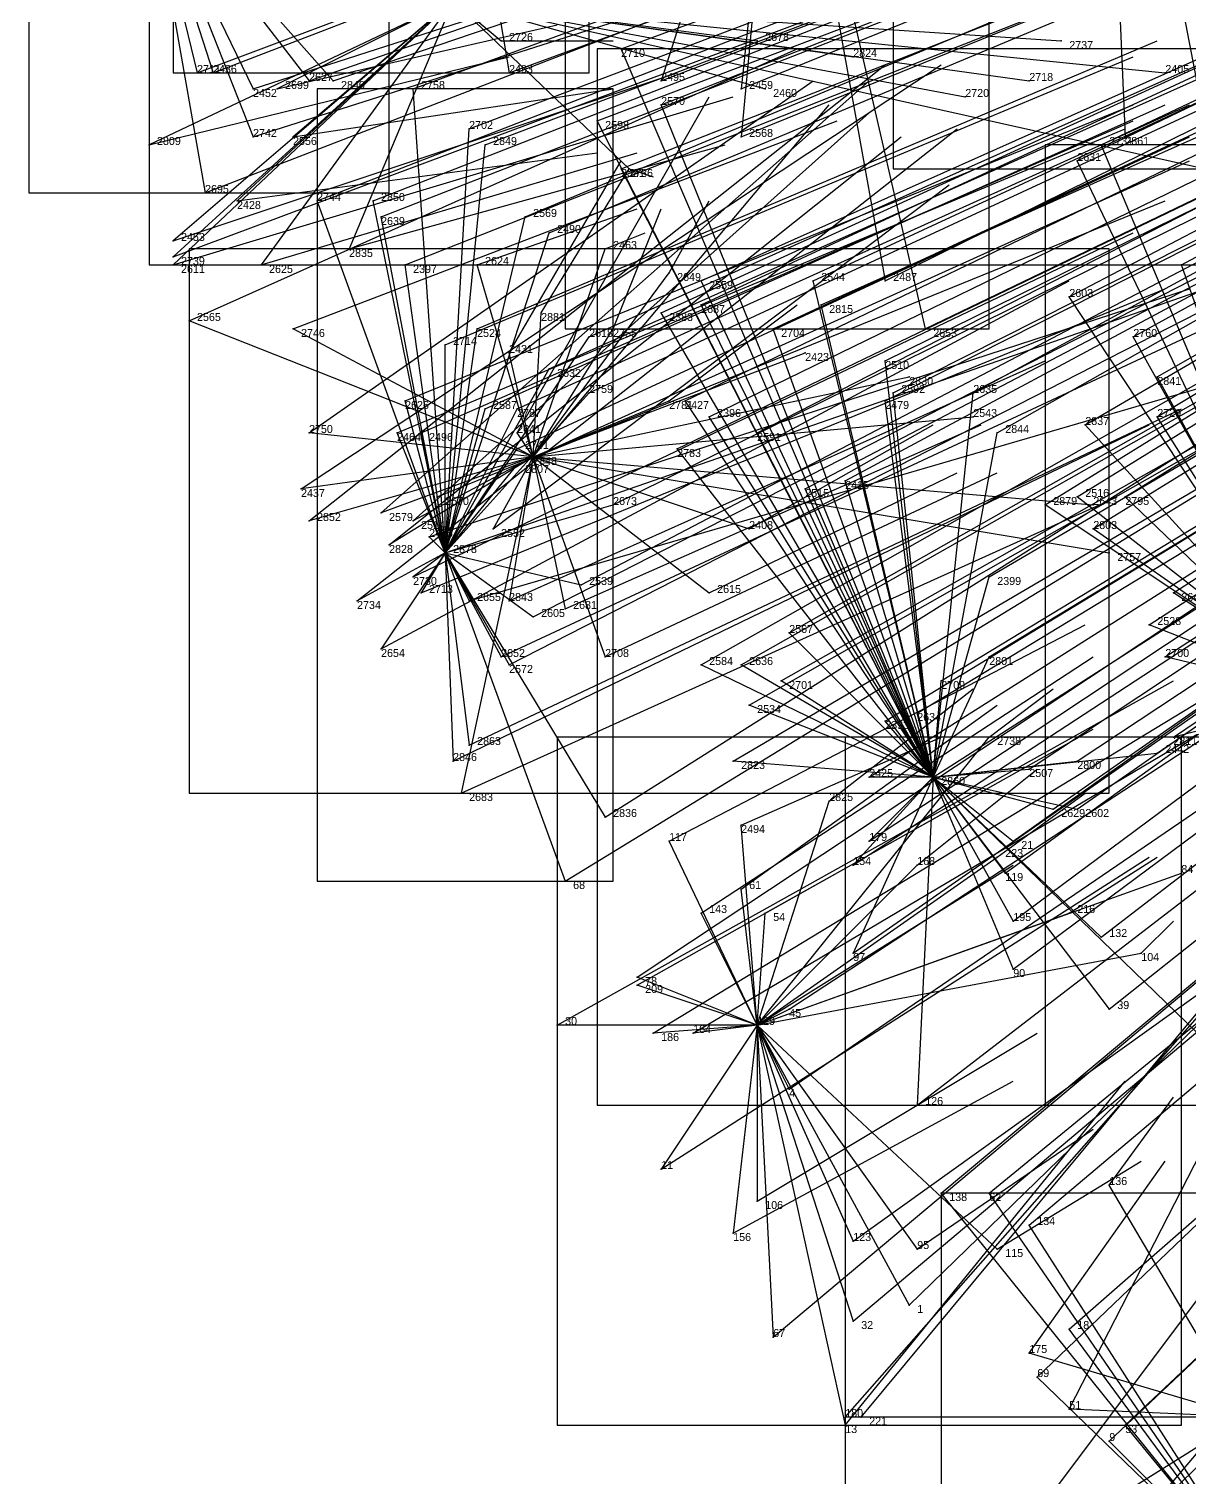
# Model space of a CAD drawing. Extents: x -0.5 to 0.59, y -0.5 to 0.59.
# Drawn here: x -0.484 to -0.339, y -0.3285 to -0.1475 of the extents above; entities that cross this region are included whole.
import ezdxf

# ---------------------------------------------------------------- set-up
doc = ezdxf.new("R2010")
doc.units = 0
for name, color, linetype in [('Clients', 3, 'CONTINUOUS'), ('Facilities', 3, 'CONTINUOUS'), ('Facilities_lines', 3, 'CONTINUOUS'), ('Min_max_boxes', 1, 'CONTINUOUS'), ('Normals', 1, 'CONTINUOUS'), ('Source_points', 5, 'CONTINUOUS'), ('Text', 3, 'CONTINUOUS')]:
    doc.layers.add(name, color=color, linetype=linetype)

msp = doc.modelspace()

# ---------------------------------------------------------------- linework, layer by layer
at = {"layer": 'Clients', "color": 5}
for p in [(-0.425, -0.149, -1.25), (-0.41, -0.15, -1.092), (-0.393, -0.149, -1.25), (-0.355, -0.149, -1.25), (-0.381, -0.151, -1.25), (-0.463, -0.153, -1.219), (-0.461, -0.153, -1.214), (-0.424, -0.153, -1.127), (-0.342, -0.153, -1.25), (-0.456, -0.155, -1.205), (-0.453, -0.155, -1.25), (-0.449, -0.154, -1.187), (-0.446, -0.154, -1.179), (-0.436, -0.155, -1.157), (-0.405, -0.154, -1.083), (-0.395, -0.155, -1.06), (-0.392, -0.155, -1.25), (-0.359, -0.154, -1.25), (-0.405, -0.157, -1.086), (-0.367, -0.156, -1.25), (-0.413, -0.159, -1.105), (-0.456, -0.161, -1.21), (-0.451, -0.161, -1.25), (-0.429, -0.16, -1.145), (-0.395, -0.161, -1.066), (-0.347, -0.161, -0.957), (-0.469, -0.162, -1.25), (-0.427, -0.162, -1.142), (-0.35, -0.162, -0.963), (-0.353, -0.164, -0.974), (-0.41, -0.165, -1.106), (-0.409, -0.165, -1.25), (-0.462, -0.168, -1.229), (-0.458, -0.169, -1.25), (-0.448, -0.169, -1.197), (-0.441, -0.169, -1.18), (-0.44, -0.171, -1.18), (-0.422, -0.171, -1.137), (-0.419, -0.173, -1.133), (-0.466, -0.174, -1.25), (-0.444, -0.175, -1.25), (-0.412, -0.175, -1.25), (-0.466, -0.176, -1.245), (-0.466, -0.177, -1.25), (-0.455, -0.177, -1.25), (-0.437, -0.177, -1.179), (-0.428, -0.177, -1.25), (-0.34, -0.177, -0.958), (-0.404, -0.178, -1.25), (-0.4, -0.179, -1.095), (-0.386, -0.179, -1.063), (-0.377, -0.179, -1.043), (-0.354, -0.181, -0.994), (-0.4, -0.182, -1.099), (-0.385, -0.182, -1.064), (-0.464, -0.184, -1.246), (-0.42, -0.183, -1.25), (-0.405, -0.183, -1.11), (-0.451, -0.185, -1.25), (-0.428, -0.185, -1.167), (-0.414, -0.186, -1.135), (-0.411, -0.185, -1.25), (-0.391, -0.185, -1.081), (-0.372, -0.185, -1.038), (-0.346, -0.186, -0.982), (-0.432, -0.187, -1.176), (-0.424, -0.188, -1.25), (-0.387, -0.188, -1.25), (-0.419, -0.19, -1.15), (-0.377, -0.189, -1.055), (-0.374, -0.191, -1.25), (-0.343, -0.191, -0.983), (-0.414, -0.193, -1.142), (-0.376, -0.193, -1.055), (-0.366, -0.193, -1.035), (-0.437, -0.194, -1.196), (-0.427, -0.195, -1.173), (-0.423, -0.195, -1.165), (-0.404, -0.194, -1.25), (-0.402, -0.194, -1.117), (-0.377, -0.194, -1.06), (-0.399, -0.196, -1.11), (-0.366, -0.196, -1.25), (-0.352, -0.197, -1.009), (-0.343, -0.196, -0.988), (-0.449, -0.198, -1.25), (-0.438, -0.198, -1.202), (-0.435, -0.198, -1.194), (-0.423, -0.198, -1.25), (-0.393, -0.198, -1.101), (-0.363, -0.198, -1.033), (-0.423, -0.2, -1.169), (-0.403, -0.2, -1.126), (-0.423, -0.202, -1.172), (-0.382, -0.204, -1.083), (-0.45, -0.205, -1.236), (-0.433, -0.206, -1.199), (-0.387, -0.205, -1.095), (-0.353, -0.206, -1.022), (-0.347, -0.206, -1.01), (-0.44, -0.208, -1.25), (-0.411, -0.207, -1.15), (-0.357, -0.207, -1.031), (-0.351, -0.207, -1.25), (-0.449, -0.209, -1.237), (-0.436, -0.209, -1.25), (-0.434, -0.211, -1.207), (-0.426, -0.21, -1.25), (-0.394, -0.21, -1.25), (-0.351, -0.21, -1.023), (-0.439, -0.212, -1.25), (-0.349, -0.213, -1.25), (-0.436, -0.216, -1.217), (-0.415, -0.217, -1.17), (-0.364, -0.216, -1.058), (-0.443, -0.219, -1.236), (-0.435, -0.218, -1.216), (-0.429, -0.219, -1.203), (-0.424, -0.219, -1.25), (-0.399, -0.218, -1.25), (-0.341, -0.218, -1.012), (-0.417, -0.22, -1.25), (-0.421, -0.221, -1.188), (-0.344, -0.222, -1.023), (-0.389, -0.223, -1.121), (-0.44, -0.225, -1.236), (-0.425, -0.226, -1.204), (-0.412, -0.226, -1.25), (-0.364, -0.226, -1.072), (-0.342, -0.226, -1.025), (-0.424, -0.227, -1.202), (-0.4, -0.227, -1.149), (-0.395, -0.227, -1.138), (-0.39, -0.229, -1.131), (-0.37, -0.229, -1.088), (-0.394, -0.232, -1.143), (-0.373, -0.233, -1.1), (-0.377, -0.234, -1.111), (-0.429, -0.237, -1.224), (-0.364, -0.236, -1.25), (-0.341, -0.236, -1.037), (-0.343, -0.238, -1.043), (-0.431, -0.239, -1.233), (-0.396, -0.239, -1.156), (-0.359, -0.24, -1.08), (-0.353, -0.239, -1.067), (-0.379, -0.241, -1.123), (-0.43, -0.243, -1.25), (-0.384, -0.244, -1.25), (-0.412, -0.246, -1.199), (-0.356, -0.245, -1.08), (-0.353, -0.245, -1.074), (-0.395, -0.247, -1.25), (-0.404, -0.249, -1.25), (-0.379, -0.249, -1.134), (-0.361, -0.249, -1.096), (-0.363, -0.251, -1.25), (-0.381, -0.252, -1.142), (-0.373, -0.252, -1.25), (-0.362, -0.253, -1.105), (-0.34, -0.253, -1.25), (-0.417, -0.254, -1.22), (-0.395, -0.255, -1.25), (-0.4, -0.258, -1.25), (-0.392, -0.258, -1.25), (-0.354, -0.258, -1.25), (-0.361, -0.259, -1.111), (-0.35, -0.261, -1.09), (-0.381, -0.263, -1.159), (-0.345, -0.263, -1.25), (-0.408, -0.266, -1.218), (-0.361, -0.265, -1.12), (-0.408, -0.267, -1.25), (-0.389, -0.27, -1.185), (-0.349, -0.27, -1.102), (-0.418, -0.272, -1.246), (-0.406, -0.273, -1.222), (-0.401, -0.273, -1.213), (-0.389, -0.28, -1.199), (-0.373, -0.282, -1.168), (-0.405, -0.29, -1.245), (-0.37, -0.293, -1.18), (-0.364, -0.293, -1.17), (-0.349, -0.292, -1.25), (-0.393, -0.294, -1.25), (-0.396, -0.298, -1.25), (-0.359, -0.297, -1.164), (-0.381, -0.299, -1.211), (-0.373, -0.3, -1.25), (-0.363, -0.3, -1.25), (-0.374, -0.307, -1.21), (-0.381, -0.309, -1.227), (-0.391, -0.311, -1.249), (-0.354, -0.31, -1.175), (-0.359, -0.313, -1.25), (-0.358, -0.316, -1.194), (-0.354, -0.32, -1.25), (-0.382, -0.321, -1.248), (-0.382, -0.322, -1.25), (-0.38, -0.321, -1.244), (-0.347, -0.322, -1.184), (-0.349, -0.324, -1.19)]:
    msp.add_point(p, dxfattribs=at)
at = {"layer": 'Facilities', "color": 3}
for p in [(-0.421, -0.201, -1.25), (-0.432, -0.213, -1.203), (-0.371, -0.241, -1.106), (-0.393, -0.272, -1.25)]:
    msp.add_point(p, dxfattribs=at)
at = {"layer": 'Facilities_lines', "color": 3}
for p, q in [((-0.439, -0.063, -1.108), (-0.424, -0.153, -1.127)), ((-0.35, -0.092, -0.905), (-0.336, -0.165, -0.935)), ((-0.35, -0.092, -0.905), (-0.347, -0.161, -0.957)), ((-0.39, -0.107, -1.01), (-0.405, -0.154, -1.083)), ((-0.39, -0.107, -1.01), (-0.395, -0.155, -1.06)), ((-0.39, -0.107, -1.01), (-0.395, -0.161, -1.066)), ((-0.39, -0.107, -1.01), (-0.377, -0.179, -1.043)), ((-0.39, -0.107, -1.01), (-0.372, -0.185, -1.038)), ((-0.469, -0.128, -1.214), (-0.461, -0.153, -1.214)), ((-0.469, -0.128, -1.214), (-0.456, -0.155, -1.205)), ((-0.469, -0.128, -1.214), (-0.449, -0.154, -1.187)), ((-0.469, -0.128, -1.214), (-0.462, -0.168, -1.229)), ((-0.469, -0.128, -1.214), (-0.463, -0.153, -1.219)), ((-0.469, -0.128, -1.214), (-0.456, -0.161, -1.21)), ((-0.469, -0.128, -1.214), (-0.446, -0.154, -1.179)), ((-0.431, -0.144, -1.25), (-0.469, -0.162, -1.25)), ((-0.431, -0.144, -1.25), (-0.466, -0.174, -1.25)), ((-0.431, -0.144, -1.25), (-0.466, -0.176, -1.245)), ((-0.431, -0.144, -1.25), (-0.466, -0.177, -1.25)), ((-0.431, -0.144, -1.25), (-0.458, -0.169, -1.25)), ((-0.431, -0.144, -1.25), (-0.455, -0.177, -1.25)), ((-0.431, -0.144, -1.25), (-0.453, -0.155, -1.25)), ((-0.431, -0.144, -1.25), (-0.451, -0.161, -1.25)), ((-0.431, -0.144, -1.25), (-0.444, -0.175, -1.25)), ((-0.431, -0.144, -1.25), (-0.337, -0.165, -1.25)), ((-0.431, -0.144, -1.25), (-0.342, -0.153, -1.25)), ((-0.431, -0.144, -1.25), (-0.392, -0.155, -1.25)), ((-0.431, -0.144, -1.25), (-0.393, -0.149, -1.25)), ((-0.431, -0.144, -1.25), (-0.359, -0.154, -1.25)), ((-0.431, -0.144, -1.25), (-0.367, -0.156, -1.25)), ((-0.431, -0.144, -1.25), (-0.409, -0.165, -1.25)), ((-0.431, -0.144, -1.25), (-0.355, -0.149, -1.25)), ((-0.431, -0.144, -1.25), (-0.381, -0.151, -1.25)), ((-0.431, -0.144, -1.25), (-0.425, -0.149, -1.25)), ((-0.371, -0.241, -1.106), (-0.41, -0.15, -1.092)), ((-0.432, -0.213, -1.203), (-0.436, -0.155, -1.157)), ((-0.371, -0.241, -1.106), (-0.405, -0.157, -1.086)), ((-0.371, -0.241, -1.106), (-0.413, -0.159, -1.105)), ((-0.432, -0.213, -1.203), (-0.429, -0.16, -1.145)), ((-0.432, -0.213, -1.203), (-0.427, -0.162, -1.142)), ((-0.321, -0.231, -0.989), (-0.35, -0.162, -0.963)), ((-0.321, -0.231, -0.989), (-0.353, -0.164, -0.974)), ((-0.371, -0.241, -1.106), (-0.41, -0.165, -1.106)), ((-0.432, -0.213, -1.203), (-0.448, -0.169, -1.197)), ((-0.432, -0.213, -1.203), (-0.441, -0.169, -1.18)), ((-0.432, -0.213, -1.203), (-0.44, -0.171, -1.18)), ((-0.432, -0.213, -1.203), (-0.422, -0.171, -1.137)), ((-0.432, -0.213, -1.203), (-0.419, -0.173, -1.133)), ((-0.421, -0.201, -1.25), (-0.412, -0.175, -1.25)), ((-0.432, -0.213, -1.203), (-0.437, -0.177, -1.179)), ((-0.421, -0.201, -1.25), (-0.428, -0.177, -1.25)), ((-0.321, -0.231, -0.989), (-0.34, -0.177, -0.958)), ((-0.421, -0.201, -1.25), (-0.404, -0.178, -1.25)), ((-0.371, -0.241, -1.106), (-0.4, -0.179, -1.095)), ((-0.371, -0.241, -1.106), (-0.386, -0.179, -1.063)), ((-0.321, -0.231, -0.989), (-0.354, -0.181, -0.994)), ((-0.371, -0.241, -1.106), (-0.4, -0.182, -1.099)), ((-0.371, -0.241, -1.106), (-0.385, -0.182, -1.064)), ((-0.421, -0.201, -1.25), (-0.464, -0.184, -1.246)), ((-0.421, -0.201, -1.25), (-0.42, -0.183, -1.25)), ((-0.371, -0.241, -1.106), (-0.405, -0.183, -1.11)), ((-0.421, -0.201, -1.25), (-0.451, -0.185, -1.25)), ((-0.432, -0.213, -1.203), (-0.428, -0.185, -1.167)), ((-0.432, -0.213, -1.203), (-0.414, -0.186, -1.135)), ((-0.421, -0.201, -1.25), (-0.411, -0.185, -1.25)), ((-0.371, -0.241, -1.106), (-0.391, -0.185, -1.081)), ((-0.321, -0.231, -0.989), (-0.346, -0.186, -0.982)), ((-0.432, -0.213, -1.203), (-0.432, -0.187, -1.176)), ((-0.421, -0.201, -1.25), (-0.424, -0.188, -1.25)), ((-0.421, -0.201, -1.25), (-0.387, -0.188, -1.25)), ((-0.432, -0.213, -1.203), (-0.419, -0.19, -1.15)), ((-0.371, -0.241, -1.106), (-0.377, -0.189, -1.055)), ((-0.421, -0.201, -1.25), (-0.374, -0.191, -1.25)), ((-0.321, -0.231, -0.989), (-0.343, -0.191, -0.983)), ((-0.432, -0.213, -1.203), (-0.414, -0.193, -1.142)), ((-0.371, -0.241, -1.106), (-0.376, -0.193, -1.055)), ((-0.371, -0.241, -1.106), (-0.366, -0.193, -1.035)), ((-0.432, -0.213, -1.203), (-0.437, -0.194, -1.196)), ((-0.432, -0.213, -1.203), (-0.427, -0.195, -1.173)), ((-0.432, -0.213, -1.203), (-0.423, -0.195, -1.165)), ((-0.421, -0.201, -1.25), (-0.404, -0.194, -1.25)), ((-0.371, -0.241, -1.106), (-0.402, -0.194, -1.117)), ((-0.371, -0.241, -1.106), (-0.377, -0.194, -1.06)), ((-0.421, -0.201, -1.25), (-0.366, -0.196, -1.25)), ((-0.371, -0.241, -1.106), (-0.399, -0.196, -1.11)), ((-0.321, -0.231, -0.989), (-0.352, -0.197, -1.009)), ((-0.321, -0.231, -0.989), (-0.343, -0.196, -0.988)), ((-0.421, -0.201, -1.25), (-0.449, -0.198, -1.25)), ((-0.432, -0.213, -1.203), (-0.438, -0.198, -1.202)), ((-0.432, -0.213, -1.203), (-0.435, -0.198, -1.194)), ((-0.421, -0.201, -1.25), (-0.423, -0.198, -1.25)), ((-0.371, -0.241, -1.106), (-0.393, -0.198, -1.101)), ((-0.371, -0.241, -1.106), (-0.363, -0.198, -1.033)), ((-0.432, -0.213, -1.203), (-0.423, -0.2, -1.169)), ((-0.371, -0.241, -1.106), (-0.403, -0.2, -1.126)), ((-0.421, -0.201, -1.25), (-0.45, -0.205, -1.236)), ((-0.421, -0.201, -1.25), (-0.449, -0.209, -1.237)), ((-0.421, -0.201, -1.25), (-0.44, -0.208, -1.25)), ((-0.421, -0.201, -1.25), (-0.439, -0.212, -1.25)), ((-0.421, -0.201, -1.25), (-0.436, -0.209, -1.25)), ((-0.432, -0.213, -1.203), (-0.423, -0.202, -1.172)), ((-0.421, -0.201, -1.25), (-0.43, -0.243, -1.25)), ((-0.421, -0.201, -1.25), (-0.426, -0.21, -1.25)), ((-0.421, -0.201, -1.25), (-0.424, -0.219, -1.25)), ((-0.421, -0.201, -1.25), (-0.394, -0.21, -1.25)), ((-0.421, -0.201, -1.25), (-0.399, -0.218, -1.25)), ((-0.421, -0.201, -1.25), (-0.412, -0.226, -1.25)), ((-0.421, -0.201, -1.25), (-0.351, -0.207, -1.25)), ((-0.421, -0.201, -1.25), (-0.349, -0.213, -1.25)), ((-0.421, -0.201, -1.25), (-0.417, -0.22, -1.25)), ((-0.371, -0.241, -1.106), (-0.382, -0.204, -1.083)), ((-0.432, -0.213, -1.203), (-0.433, -0.206, -1.199)), ((-0.371, -0.241, -1.106), (-0.387, -0.205, -1.095)), ((-0.321, -0.231, -0.989), (-0.353, -0.206, -1.022)), ((-0.321, -0.231, -0.989), (-0.347, -0.206, -1.01)), ((-0.432, -0.213, -1.203), (-0.411, -0.207, -1.15)), ((-0.321, -0.231, -0.989), (-0.357, -0.207, -1.031)), ((-0.432, -0.213, -1.203), (-0.434, -0.211, -1.207)), ((-0.321, -0.231, -0.989), (-0.351, -0.21, -1.023)), ((-0.432, -0.213, -1.203), (-0.443, -0.219, -1.236)), ((-0.432, -0.213, -1.203), (-0.44, -0.225, -1.236)), ((-0.432, -0.213, -1.203), (-0.436, -0.216, -1.217)), ((-0.432, -0.213, -1.203), (-0.435, -0.218, -1.216)), ((-0.432, -0.213, -1.203), (-0.417, -0.254, -1.22)), ((-0.432, -0.213, -1.203), (-0.415, -0.217, -1.17)), ((-0.432, -0.213, -1.203), (-0.421, -0.221, -1.188)), ((-0.432, -0.213, -1.203), (-0.424, -0.227, -1.202)), ((-0.432, -0.213, -1.203), (-0.425, -0.226, -1.204)), ((-0.432, -0.213, -1.203), (-0.412, -0.246, -1.199)), ((-0.432, -0.213, -1.203), (-0.431, -0.239, -1.233)), ((-0.432, -0.213, -1.203), (-0.429, -0.237, -1.224)), ((-0.432, -0.213, -1.203), (-0.429, -0.219, -1.203)), ((-0.371, -0.241, -1.106), (-0.364, -0.216, -1.058)), ((-0.321, -0.231, -0.989), (-0.341, -0.218, -1.012)), ((-0.321, -0.231, -0.989), (-0.344, -0.222, -1.023)), ((-0.371, -0.241, -1.106), (-0.389, -0.223, -1.121)), ((-0.371, -0.241, -1.106), (-0.364, -0.226, -1.072)), ((-0.321, -0.231, -0.989), (-0.342, -0.226, -1.025)), ((-0.371, -0.241, -1.106), (-0.4, -0.227, -1.149)), ((-0.371, -0.241, -1.106), (-0.395, -0.227, -1.138)), ((-0.371, -0.241, -1.106), (-0.39, -0.229, -1.131)), ((-0.371, -0.241, -1.106), (-0.37, -0.229, -1.088)), ((-0.321, -0.231, -0.989), (-0.341, -0.236, -1.037)), ((-0.371, -0.241, -1.106), (-0.394, -0.232, -1.143)), ((-0.371, -0.241, -1.106), (-0.373, -0.233, -1.1)), ((-0.371, -0.241, -1.106), (-0.377, -0.234, -1.111)), ((-0.393, -0.272, -1.25), (-0.364, -0.236, -1.25)), ((-0.371, -0.241, -1.106), (-0.343, -0.238, -1.043)), ((-0.371, -0.241, -1.106), (-0.396, -0.239, -1.156)), ((-0.371, -0.241, -1.106), (-0.353, -0.239, -1.067)), ((-0.371, -0.241, -1.106), (-0.359, -0.24, -1.08)), ((-0.371, -0.241, -1.106), (-0.381, -0.263, -1.159)), ((-0.371, -0.241, -1.106), (-0.381, -0.252, -1.142)), ((-0.371, -0.241, -1.106), (-0.379, -0.249, -1.134)), ((-0.371, -0.241, -1.106), (-0.379, -0.241, -1.123)), ((-0.371, -0.241, -1.106), (-0.373, -0.282, -1.168)), ((-0.371, -0.241, -1.106), (-0.361, -0.249, -1.096)), ((-0.371, -0.241, -1.106), (-0.349, -0.27, -1.102)), ((-0.371, -0.241, -1.106), (-0.338, -0.273, -1.087)), ((-0.371, -0.241, -1.106), (-0.361, -0.265, -1.12)), ((-0.371, -0.241, -1.106), (-0.362, -0.253, -1.105)), ((-0.371, -0.241, -1.106), (-0.35, -0.261, -1.09)), ((-0.371, -0.241, -1.106), (-0.361, -0.259, -1.111)), ((-0.371, -0.241, -1.106), (-0.353, -0.245, -1.074)), ((-0.371, -0.241, -1.106), (-0.356, -0.245, -1.08)), ((-0.393, -0.272, -1.25), (-0.384, -0.244, -1.25)), ((-0.393, -0.272, -1.25), (-0.395, -0.247, -1.25)), ((-0.393, -0.272, -1.25), (-0.404, -0.249, -1.25)), ((-0.393, -0.272, -1.25), (-0.363, -0.251, -1.25)), ((-0.393, -0.272, -1.25), (-0.373, -0.252, -1.25)), ((-0.393, -0.272, -1.25), (-0.34, -0.253, -1.25)), ((-0.393, -0.272, -1.25), (-0.395, -0.255, -1.25)), ((-0.393, -0.272, -1.25), (-0.4, -0.258, -1.25)), ((-0.393, -0.272, -1.25), (-0.392, -0.258, -1.25)), ((-0.393, -0.272, -1.25), (-0.354, -0.258, -1.25)), ((-0.393, -0.272, -1.25), (-0.345, -0.263, -1.25)), ((-0.393, -0.272, -1.25), (-0.408, -0.266, -1.218)), ((-0.393, -0.272, -1.25), (-0.408, -0.267, -1.25)), ((-0.393, -0.272, -1.25), (-0.389, -0.27, -1.185)), ((-0.393, -0.272, -1.25), (-0.418, -0.272, -1.246)), ((-0.393, -0.272, -1.25), (-0.406, -0.273, -1.222)), ((-0.393, -0.272, -1.25), (-0.405, -0.29, -1.245)), ((-0.393, -0.272, -1.25), (-0.401, -0.273, -1.213)), ((-0.393, -0.272, -1.25), (-0.396, -0.298, -1.25)), ((-0.393, -0.272, -1.25), (-0.382, -0.322, -1.25)), ((-0.393, -0.272, -1.25), (-0.391, -0.311, -1.249)), ((-0.393, -0.272, -1.25), (-0.373, -0.3, -1.25)), ((-0.393, -0.272, -1.25), (-0.381, -0.309, -1.227)), ((-0.393, -0.272, -1.25), (-0.389, -0.28, -1.199)), ((-0.393, -0.272, -1.25), (-0.374, -0.307, -1.21)), ((-0.393, -0.272, -1.25), (-0.363, -0.3, -1.25)), ((-0.393, -0.272, -1.25), (-0.381, -0.299, -1.211)), ((-0.393, -0.272, -1.25), (-0.393, -0.294, -1.25)), ((-0.329, -0.344, -1.191), (-0.37, -0.293, -1.18)), ((-0.329, -0.344, -1.191), (-0.364, -0.293, -1.17)), ((-0.332, -0.321, -1.25), (-0.349, -0.292, -1.25)), ((-0.329, -0.344, -1.191), (-0.359, -0.297, -1.164)), ((-0.329, -0.344, -1.191), (-0.354, -0.31, -1.175)), ((-0.332, -0.321, -1.25), (-0.359, -0.313, -1.25)), ((-0.329, -0.344, -1.191), (-0.358, -0.316, -1.194)), ((-0.332, -0.321, -1.25), (-0.354, -0.32, -1.25)), ((-0.332, -0.321, -1.25), (-0.382, -0.321, -1.248)), ((-0.332, -0.321, -1.25), (-0.38, -0.321, -1.244)), ((-0.332, -0.321, -1.25), (-0.364, -0.341, -1.246)), ((-0.329, -0.344, -1.191), (-0.347, -0.322, -1.184)), ((-0.329, -0.344, -1.191), (-0.349, -0.324, -1.19))]:
    msp.add_line(p, q, dxfattribs=at)
at = {"layer": 'Min_max_boxes', "color": 1}
for p, q in [((-0.466, 0.027, -1.174), (-0.466, -0.153, -1.174)), ((-0.466, 0.027, -1.052), (-0.466, -0.153, -1.052)), ((-0.414, -0.153, -1.174), (-0.414, 0.027, -1.174)), ((-0.414, -0.153, -1.052), (-0.414, 0.027, -1.052)), ((-0.417, -0.03, -1.084), (-0.417, -0.185, -1.084)), ((-0.417, -0.03, -0.961), (-0.417, -0.185, -0.961)), ((-0.364, -0.185, -1.084), (-0.364, -0.03, -1.084)), ((-0.364, -0.185, -0.961), (-0.364, -0.03, -0.961)), ((-0.376, -0.035, -0.958), (-0.376, -0.165, -0.958)), ((-0.376, -0.035, -0.83), (-0.376, -0.165, -0.83)), ((-0.469, -0.072, -1.25), (-0.469, -0.177, -1.25)), ((-0.469, -0.072, -1.145), (-0.469, -0.177, -1.145)), ((-0.484, -0.079, -1.25), (-0.484, -0.168, -1.25)), ((-0.484, -0.079, -1.146), (-0.484, -0.168, -1.146)), ((-0.439, -0.168, -1.25), (-0.439, -0.079, -1.25)), ((-0.439, -0.168, -1.146), (-0.439, -0.079, -1.146)), ((-0.338, -0.15, -1.168), (-0.413, -0.15, -1.168)), ((-0.413, -0.15, -1.168), (-0.413, -0.282, -1.168)), ((-0.338, -0.15, -1.033), (-0.413, -0.15, -1.033)), ((-0.413, -0.15, -1.033), (-0.413, -0.282, -1.033)), ((-0.413, -0.15, -1.168), (-0.413, -0.15, -1.033)), ((-0.466, -0.153, -1.174), (-0.414, -0.153, -1.174)), ((-0.466, -0.153, -1.052), (-0.414, -0.153, -1.052)), ((-0.466, -0.153, -1.174), (-0.466, -0.153, -1.052)), ((-0.414, -0.153, -1.174), (-0.414, -0.153, -1.052)), ((-0.411, -0.155, -1.236), (-0.448, -0.155, -1.236)), ((-0.448, -0.155, -1.236), (-0.448, -0.254, -1.236)), ((-0.411, -0.155, -1.133), (-0.448, -0.155, -1.133)), ((-0.448, -0.155, -1.133), (-0.448, -0.254, -1.133)), ((-0.448, -0.155, -1.236), (-0.448, -0.155, -1.133)), ((-0.411, -0.254, -1.236), (-0.411, -0.155, -1.236)), ((-0.411, -0.254, -1.133), (-0.411, -0.155, -1.133)), ((-0.411, -0.155, -1.236), (-0.411, -0.155, -1.133)), ((-0.275, -0.162, -1.042), (-0.357, -0.162, -1.042)), ((-0.357, -0.162, -1.042), (-0.357, -0.282, -1.042)), ((-0.275, -0.162, -0.91), (-0.357, -0.162, -0.91)), ((-0.357, -0.162, -0.91), (-0.357, -0.282, -0.91)), ((-0.357, -0.162, -1.042), (-0.357, -0.162, -0.91)), ((-0.376, -0.165, -0.958), (-0.324, -0.165, -0.958)), ((-0.376, -0.165, -0.83), (-0.324, -0.165, -0.83)), ((-0.376, -0.165, -0.958), (-0.376, -0.165, -0.83)), ((-0.484, -0.168, -1.25), (-0.439, -0.168, -1.25)), ((-0.484, -0.168, -1.146), (-0.439, -0.168, -1.146)), ((-0.484, -0.168, -1.25), (-0.484, -0.168, -1.146)), ((-0.439, -0.168, -1.25), (-0.439, -0.168, -1.146)), ((-0.349, -0.175, -1.25), (-0.464, -0.175, -1.25)), ((-0.464, -0.175, -1.25), (-0.464, -0.243, -1.25)), ((-0.349, -0.175, -1.236), (-0.464, -0.175, -1.236)), ((-0.464, -0.175, -1.236), (-0.464, -0.243, -1.236)), ((-0.464, -0.175, -1.25), (-0.464, -0.175, -1.236)), ((-0.349, -0.243, -1.25), (-0.349, -0.175, -1.25)), ((-0.349, -0.243, -1.236), (-0.349, -0.175, -1.236)), ((-0.349, -0.175, -1.25), (-0.349, -0.175, -1.236)), ((-0.469, -0.177, -1.25), (-0.328, -0.177, -1.25)), ((-0.469, -0.177, -1.145), (-0.328, -0.177, -1.145)), ((-0.469, -0.177, -1.25), (-0.469, -0.177, -1.145)), ((-0.417, -0.185, -1.084), (-0.364, -0.185, -1.084)), ((-0.417, -0.185, -0.961), (-0.364, -0.185, -0.961)), ((-0.417, -0.185, -1.084), (-0.417, -0.185, -0.961)), ((-0.364, -0.185, -1.084), (-0.364, -0.185, -0.961)), ((-0.34, -0.236, -1.25), (-0.418, -0.236, -1.25)), ((-0.418, -0.236, -1.25), (-0.418, -0.322, -1.25)), ((-0.34, -0.236, -1.185), (-0.418, -0.236, -1.185)), ((-0.418, -0.236, -1.185), (-0.418, -0.322, -1.185)), ((-0.418, -0.236, -1.25), (-0.418, -0.236, -1.185)), ((-0.252, -0.236, -1.25), (-0.382, -0.236, -1.25)), ((-0.382, -0.236, -1.25), (-0.382, -0.378, -1.25)), ((-0.252, -0.236, -1.243), (-0.382, -0.236, -1.243)), ((-0.382, -0.236, -1.243), (-0.382, -0.378, -1.243)), ((-0.382, -0.236, -1.25), (-0.382, -0.236, -1.243)), ((-0.34, -0.322, -1.25), (-0.34, -0.236, -1.25)), ((-0.34, -0.322, -1.185), (-0.34, -0.236, -1.185)), ((-0.34, -0.236, -1.25), (-0.34, -0.236, -1.185)), ((-0.464, -0.243, -1.25), (-0.349, -0.243, -1.25)), ((-0.464, -0.243, -1.236), (-0.349, -0.243, -1.236)), ((-0.464, -0.243, -1.25), (-0.464, -0.243, -1.236)), ((-0.349, -0.243, -1.25), (-0.349, -0.243, -1.236)), ((-0.448, -0.254, -1.236), (-0.411, -0.254, -1.236)), ((-0.448, -0.254, -1.133), (-0.411, -0.254, -1.133)), ((-0.448, -0.254, -1.236), (-0.448, -0.254, -1.133)), ((-0.411, -0.254, -1.236), (-0.411, -0.254, -1.133)), ((-0.413, -0.282, -1.168), (-0.338, -0.282, -1.168)), ((-0.413, -0.282, -1.033), (-0.338, -0.282, -1.033)), ((-0.413, -0.282, -1.168), (-0.413, -0.282, -1.033)), ((-0.357, -0.282, -1.042), (-0.275, -0.282, -1.042)), ((-0.357, -0.282, -0.91), (-0.275, -0.282, -0.91)), ((-0.357, -0.282, -1.042), (-0.357, -0.282, -0.91)), ((-0.273, -0.293, -1.23), (-0.37, -0.293, -1.23)), ((-0.37, -0.293, -1.23), (-0.37, -0.372, -1.23)), ((-0.273, -0.293, -1.118), (-0.37, -0.293, -1.118)), ((-0.37, -0.293, -1.118), (-0.37, -0.372, -1.118)), ((-0.37, -0.293, -1.23), (-0.37, -0.293, -1.118)), ((-0.418, -0.322, -1.25), (-0.34, -0.322, -1.25)), ((-0.418, -0.322, -1.185), (-0.34, -0.322, -1.185)), ((-0.418, -0.322, -1.25), (-0.418, -0.322, -1.185)), ((-0.34, -0.322, -1.25), (-0.34, -0.322, -1.185))]:
    msp.add_line(p, q, dxfattribs=at)
at = {"layer": 'Normals', "color": 1}
for p, q in [((-0.461, -0.153, -1.214), (-0.368, -0.117, -1.228)), ((-0.463, -0.153, -1.219), (-0.37, -0.118, -1.233)), ((-0.41, -0.15, -1.092), (-0.323, -0.118, -1.129)), ((-0.424, -0.153, -1.127), (-0.337, -0.121, -1.164)), ((-0.405, -0.154, -1.083), (-0.319, -0.121, -1.121)), ((-0.395, -0.155, -1.06), (-0.309, -0.12, -1.098)), ((-0.347, -0.161, -0.957), (-0.264, -0.121, -0.995)), ((-0.449, -0.154, -1.187), (-0.36, -0.123, -1.221)), ((-0.436, -0.155, -1.157), (-0.349, -0.123, -1.194)), ((-0.405, -0.157, -1.086), (-0.319, -0.123, -1.124)), ((-0.35, -0.162, -0.963), (-0.266, -0.122, -1.001)), ((-0.446, -0.154, -1.179), (-0.358, -0.124, -1.216)), ((-0.353, -0.164, -0.974), (-0.27, -0.124, -1.012)), ((-0.456, -0.155, -1.205), (-0.363, -0.125, -1.223)), ((-0.413, -0.159, -1.105), (-0.326, -0.126, -1.143)), ((-0.395, -0.161, -1.066), (-0.309, -0.126, -1.104)), ((-0.429, -0.16, -1.145), (-0.342, -0.127, -1.182)), ((-0.427, -0.162, -1.142), (-0.34, -0.129, -1.179)), ((-0.462, -0.168, -1.229), (-0.369, -0.132, -1.231)), ((-0.456, -0.161, -1.21), (-0.362, -0.131, -1.225)), ((-0.41, -0.165, -1.106), (-0.324, -0.131, -1.143)), ((-0.34, -0.177, -0.958), (-0.258, -0.133, -0.995)), ((-0.448, -0.169, -1.197), (-0.358, -0.134, -1.225)), ((-0.441, -0.169, -1.18), (-0.354, -0.135, -1.216)), ((-0.422, -0.171, -1.137), (-0.336, -0.135, -1.174)), ((-0.44, -0.171, -1.18), (-0.353, -0.137, -1.217)), ((-0.419, -0.173, -1.133), (-0.333, -0.137, -1.17)), ((-0.377, -0.179, -1.043), (-0.294, -0.138, -1.081)), ((-0.354, -0.181, -0.994), (-0.272, -0.138, -1.032)), ((-0.4, -0.179, -1.095), (-0.315, -0.141, -1.132)), ((-0.386, -0.179, -1.063), (-0.302, -0.14, -1.101)), ((-0.346, -0.186, -0.982), (-0.265, -0.141, -1.019)), ((-0.437, -0.177, -1.179), (-0.351, -0.143, -1.215)), ((-0.405, -0.183, -1.11), (-0.32, -0.144, -1.147)), ((-0.4, -0.182, -1.099), (-0.316, -0.143, -1.137)), ((-0.385, -0.182, -1.064), (-0.3, -0.144, -1.102)), ((-0.466, -0.176, -1.245), (-0.383, -0.145, -1.198)), ((-0.391, -0.185, -1.081), (-0.307, -0.146, -1.119)), ((-0.372, -0.185, -1.038), (-0.289, -0.145, -1.076)), ((-0.343, -0.191, -0.983), (-0.263, -0.145, -1.02)), ((-0.453, -0.155, -1.25), (-0.418, -0.147, -1.157)), ((-0.414, -0.186, -1.135), (-0.329, -0.148, -1.172)), ((-0.377, -0.189, -1.055), (-0.294, -0.148, -1.092)), ((-0.343, -0.196, -0.988), (-0.264, -0.148, -1.025)), ((-0.464, -0.184, -1.246), (-0.388, -0.15, -1.19)), ((-0.428, -0.185, -1.167), (-0.343, -0.149, -1.204)), ((-0.425, -0.149, -1.25), (-0.411, -0.149, -1.151)), ((-0.393, -0.149, -1.25), (-0.393, -0.149, -1.15)), ((-0.366, -0.193, -1.035), (-0.285, -0.149, -1.073)), ((-0.355, -0.149, -1.25), (-0.355, -0.149, -1.15)), ((-0.352, -0.197, -1.009), (-0.272, -0.15, -1.046)), ((-0.469, -0.162, -1.25), (-0.424, -0.151, -1.161)), ((-0.45, -0.205, -1.236), (-0.37, -0.152, -1.209)), ((-0.449, -0.209, -1.237), (-0.377, -0.152, -1.197)), ((-0.432, -0.187, -1.176), (-0.346, -0.151, -1.213)), ((-0.419, -0.19, -1.15), (-0.334, -0.152, -1.187)), ((-0.381, -0.151, -1.25), (-0.381, -0.151, -1.15)), ((-0.377, -0.194, -1.06), (-0.294, -0.152, -1.097)), ((-0.376, -0.193, -1.055), (-0.293, -0.151, -1.093)), ((-0.363, -0.198, -1.033), (-0.282, -0.152, -1.07)), ((-0.466, -0.174, -1.25), (-0.403, -0.153, -1.175)), ((-0.342, -0.153, -1.25), (-0.342, -0.153, -1.15)), ((-0.451, -0.161, -1.25), (-0.411, -0.155, -1.159)), ((-0.449, -0.198, -1.25), (-0.386, -0.154, -1.186)), ((-0.44, -0.208, -1.25), (-0.379, -0.154, -1.192)), ((-0.414, -0.193, -1.142), (-0.33, -0.154, -1.179)), ((-0.402, -0.194, -1.117), (-0.319, -0.154, -1.154)), ((-0.399, -0.196, -1.11), (-0.315, -0.155, -1.147)), ((-0.392, -0.155, -1.25), (-0.392, -0.155, -1.15)), ((-0.359, -0.154, -1.25), (-0.359, -0.154, -1.15)), ((-0.466, -0.177, -1.25), (-0.396, -0.156, -1.182)), ((-0.437, -0.194, -1.196), (-0.346, -0.157, -1.214)), ((-0.427, -0.195, -1.173), (-0.342, -0.157, -1.21)), ((-0.423, -0.198, -1.25), (-0.399, -0.156, -1.162)), ((-0.423, -0.195, -1.165), (-0.339, -0.157, -1.203)), ((-0.421, -0.201, -1.25), (-0.384, -0.157, -1.169)), ((-0.393, -0.198, -1.101), (-0.311, -0.156, -1.138)), ((-0.367, -0.156, -1.25), (-0.367, -0.156, -1.15)), ((-0.353, -0.206, -1.022), (-0.274, -0.157, -1.058)), ((-0.347, -0.206, -1.01), (-0.268, -0.157, -1.047)), ((-0.451, -0.185, -1.25), (-0.383, -0.159, -1.182)), ((-0.436, -0.209, -1.25), (-0.379, -0.158, -1.185)), ((-0.435, -0.198, -1.194), (-0.346, -0.159, -1.218)), ((-0.357, -0.207, -1.031), (-0.278, -0.158, -1.068)), ((-0.443, -0.219, -1.236), (-0.368, -0.16, -1.206)), ((-0.439, -0.212, -1.25), (-0.375, -0.161, -1.193)), ((-0.438, -0.198, -1.202), (-0.347, -0.16, -1.216)), ((-0.423, -0.2, -1.169), (-0.339, -0.161, -1.207)), ((-0.403, -0.2, -1.126), (-0.32, -0.16, -1.163)), ((-0.382, -0.204, -1.083), (-0.3, -0.16, -1.12)), ((-0.351, -0.21, -1.023), (-0.272, -0.161, -1.06)), ((-0.444, -0.175, -1.25), (-0.397, -0.162, -1.163)), ((-0.387, -0.205, -1.095), (-0.305, -0.162, -1.133)), ((-0.458, -0.169, -1.25), (-0.413, -0.163, -1.161)), ((-0.455, -0.177, -1.25), (-0.408, -0.163, -1.163)), ((-0.424, -0.188, -1.25), (-0.41, -0.164, -1.154)), ((-0.423, -0.202, -1.172), (-0.339, -0.164, -1.209)), ((-0.42, -0.183, -1.25), (-0.409, -0.165, -1.152)), ((-0.411, -0.207, -1.15), (-0.328, -0.166, -1.188)), ((-0.409, -0.165, -1.25), (-0.406, -0.166, -1.15)), ((-0.426, -0.21, -1.25), (-0.369, -0.167, -1.18)), ((-0.341, -0.218, -1.012), (-0.263, -0.167, -1.049)), ((-0.433, -0.206, -1.199), (-0.342, -0.169, -1.215)), ((-0.428, -0.177, -1.25), (-0.408, -0.17, -1.152)), ((-0.411, -0.185, -1.25), (-0.405, -0.17, -1.151)), ((-0.404, -0.178, -1.25), (-0.399, -0.169, -1.15)), ((-0.364, -0.216, -1.058), (-0.284, -0.169, -1.095)), ((-0.344, -0.222, -1.023), (-0.266, -0.171, -1.059)), ((-0.436, -0.216, -1.217), (-0.346, -0.173, -1.218)), ((-0.412, -0.175, -1.25), (-0.407, -0.173, -1.15)), ((-0.415, -0.217, -1.17), (-0.333, -0.174, -1.208)), ((-0.342, -0.226, -1.025), (-0.264, -0.175, -1.062)), ((-0.421, -0.221, -1.188), (-0.335, -0.177, -1.214)), ((-0.389, -0.223, -1.121), (-0.308, -0.177, -1.158)), ((-0.44, -0.225, -1.236), (-0.354, -0.179, -1.214)), ((-0.364, -0.226, -1.072), (-0.285, -0.178, -1.108)), ((-0.435, -0.218, -1.216), (-0.342, -0.18, -1.215)), ((-0.434, -0.211, -1.207), (-0.339, -0.18, -1.213)), ((-0.432, -0.213, -1.203), (-0.337, -0.18, -1.21)), ((-0.4, -0.227, -1.149), (-0.319, -0.181, -1.186)), ((-0.395, -0.227, -1.138), (-0.314, -0.181, -1.176)), ((-0.37, -0.229, -1.088), (-0.291, -0.181, -1.126)), ((-0.424, -0.227, -1.202), (-0.336, -0.182, -1.214)), ((-0.404, -0.194, -1.25), (-0.388, -0.182, -1.152)), ((-0.425, -0.226, -1.204), (-0.335, -0.184, -1.212)), ((-0.39, -0.229, -1.131), (-0.309, -0.183, -1.168)), ((-0.341, -0.236, -1.037), (-0.264, -0.184, -1.074)), ((-0.394, -0.232, -1.143), (-0.313, -0.186, -1.18)), ((-0.377, -0.234, -1.111), (-0.298, -0.186, -1.148)), ((-0.373, -0.233, -1.1), (-0.294, -0.185, -1.137)), ((-0.343, -0.238, -1.043), (-0.266, -0.185, -1.08)), ((-0.387, -0.188, -1.25), (-0.387, -0.188, -1.15)), ((-0.353, -0.239, -1.067), (-0.276, -0.188, -1.104)), ((-0.424, -0.219, -1.25), (-0.357, -0.189, -1.182)), ((-0.359, -0.24, -1.08), (-0.282, -0.189, -1.118)), ((-0.429, -0.219, -1.203), (-0.333, -0.191, -1.205)), ((-0.379, -0.241, -1.123), (-0.3, -0.191, -1.16)), ((-0.374, -0.191, -1.25), (-0.374, -0.191, -1.15)), ((-0.371, -0.241, -1.106), (-0.293, -0.191, -1.143)), ((-0.412, -0.246, -1.199), (-0.328, -0.193, -1.214)), ((-0.396, -0.239, -1.156), (-0.316, -0.192, -1.193)), ((-0.356, -0.245, -1.08), (-0.28, -0.192, -1.117)), ((-0.353, -0.245, -1.074), (-0.277, -0.192, -1.111)), ((-0.429, -0.237, -1.224), (-0.34, -0.195, -1.203)), ((-0.361, -0.249, -1.096), (-0.285, -0.195, -1.133)), ((-0.431, -0.239, -1.233), (-0.344, -0.197, -1.209)), ((-0.417, -0.22, -1.25), (-0.365, -0.197, -1.168)), ((-0.394, -0.21, -1.25), (-0.371, -0.197, -1.154)), ((-0.366, -0.196, -1.25), (-0.366, -0.196, -1.15)), ((-0.379, -0.249, -1.134), (-0.302, -0.198, -1.171)), ((-0.362, -0.253, -1.105), (-0.287, -0.199, -1.142)), ((-0.417, -0.254, -1.22), (-0.332, -0.202, -1.209)), ((-0.381, -0.252, -1.142), (-0.303, -0.201, -1.179)), ((-0.412, -0.226, -1.25), (-0.363, -0.203, -1.166)), ((-0.399, -0.218, -1.25), (-0.368, -0.203, -1.156)), ((-0.361, -0.259, -1.111), (-0.287, -0.204, -1.148)), ((-0.35, -0.261, -1.09), (-0.276, -0.204, -1.126)), ((-0.43, -0.243, -1.25), (-0.348, -0.206, -1.206)), ((-0.351, -0.207, -1.25), (-0.351, -0.207, -1.15)), ((-0.408, -0.266, -1.218), (-0.325, -0.211, -1.207)), ((-0.381, -0.263, -1.159), (-0.305, -0.21, -1.195)), ((-0.361, -0.265, -1.12), (-0.287, -0.21, -1.158)), ((-0.349, -0.27, -1.102), (-0.276, -0.212, -1.139)), ((-0.349, -0.213, -1.25), (-0.349, -0.213, -1.15)), ((-0.389, -0.27, -1.185), (-0.308, -0.217, -1.206)), ((-0.406, -0.273, -1.222), (-0.322, -0.222, -1.2)), ((-0.404, -0.249, -1.25), (-0.352, -0.222, -1.169)), ((-0.401, -0.273, -1.213), (-0.315, -0.222, -1.218)), ((-0.389, -0.28, -1.199), (-0.307, -0.224, -1.209)), ((-0.4, -0.258, -1.25), (-0.351, -0.226, -1.169)), ((-0.373, -0.282, -1.168), (-0.299, -0.225, -1.205)), ((-0.418, -0.272, -1.246), (-0.341, -0.229, -1.198)), ((-0.384, -0.244, -1.25), (-0.366, -0.23, -1.153)), ((-0.364, -0.236, -1.25), (-0.356, -0.23, -1.15)), ((-0.395, -0.255, -1.25), (-0.363, -0.232, -1.158)), ((-0.37, -0.293, -1.18), (-0.297, -0.232, -1.21)), ((-0.408, -0.267, -1.25), (-0.351, -0.235, -1.174)), ((-0.364, -0.293, -1.17), (-0.292, -0.234, -1.206)), ((-0.395, -0.247, -1.25), (-0.37, -0.236, -1.154)), ((-0.374, -0.307, -1.21), (-0.302, -0.237, -1.21)), ((-0.359, -0.297, -1.164), (-0.288, -0.237, -1.201)), ((-0.373, -0.252, -1.25), (-0.358, -0.24, -1.152)), ((-0.381, -0.299, -1.211), (-0.3, -0.241, -1.216)), ((-0.392, -0.258, -1.25), (-0.367, -0.244, -1.154)), ((-0.363, -0.251, -1.25), (-0.352, -0.243, -1.151)), ((-0.381, -0.309, -1.227), (-0.305, -0.245, -1.217)), ((-0.354, -0.31, -1.175), (-0.282, -0.247, -1.206)), ((-0.358, -0.316, -1.194), (-0.287, -0.248, -1.213)), ((-0.405, -0.29, -1.245), (-0.344, -0.251, -1.176)), ((-0.354, -0.258, -1.25), (-0.343, -0.251, -1.151)), ((-0.393, -0.272, -1.25), (-0.361, -0.252, -1.158)), ((-0.34, -0.253, -1.25), (-0.34, -0.253, -1.15)), ((-0.347, -0.322, -1.184), (-0.276, -0.255, -1.203)), ((-0.349, -0.324, -1.19), (-0.277, -0.256, -1.208)), ((-0.391, -0.311, -1.249), (-0.329, -0.259, -1.191)), ((-0.345, -0.263, -1.25), (-0.341, -0.259, -1.15)), ((-0.38, -0.321, -1.244), (-0.331, -0.262, -1.179)), ((-0.345, -0.334, -1.2), (-0.274, -0.265, -1.217)), ((-0.364, -0.341, -1.246), (-0.31, -0.269, -1.201)), ((-0.382, -0.321, -1.248), (-0.338, -0.271, -1.173)), ((-0.393, -0.294, -1.25), (-0.358, -0.273, -1.159)), ((-0.358, -0.349, -1.25), (-0.296, -0.276, -1.222)), ((-0.396, -0.298, -1.25), (-0.361, -0.279, -1.158)), ((-0.382, -0.322, -1.25), (-0.347, -0.279, -1.167)), ((-0.354, -0.32, -1.25), (-0.333, -0.279, -1.161)), ((-0.349, -0.292, -1.25), (-0.341, -0.281, -1.151)), ((-0.373, -0.3, -1.25), (-0.351, -0.285, -1.154)), ((-0.363, -0.3, -1.25), (-0.345, -0.289, -1.152)), ((-0.359, -0.313, -1.25), (-0.342, -0.289, -1.155))]:
    msp.add_line(p, q, dxfattribs=at)
at = {"layer": 'Source_points', "color": 5}
for p in [(-0.425, -0.149, -1.25), (-0.41, -0.15, -1.092), (-0.393, -0.149, -1.25), (-0.355, -0.149, -1.25), (-0.381, -0.151, -1.25), (-0.463, -0.153, -1.219), (-0.461, -0.153, -1.214), (-0.424, -0.153, -1.127), (-0.342, -0.153, -1.25), (-0.456, -0.155, -1.205), (-0.453, -0.155, -1.25), (-0.449, -0.154, -1.187), (-0.446, -0.154, -1.179), (-0.436, -0.155, -1.157), (-0.405, -0.154, -1.083), (-0.395, -0.155, -1.06), (-0.392, -0.155, -1.25), (-0.359, -0.154, -1.25), (-0.405, -0.157, -1.086), (-0.367, -0.156, -1.25), (-0.413, -0.159, -1.105), (-0.456, -0.161, -1.21), (-0.451, -0.161, -1.25), (-0.429, -0.16, -1.145), (-0.395, -0.161, -1.066), (-0.347, -0.161, -0.957), (-0.469, -0.162, -1.25), (-0.427, -0.162, -1.142), (-0.35, -0.162, -0.963), (-0.353, -0.164, -0.974), (-0.41, -0.165, -1.106), (-0.409, -0.165, -1.25), (-0.462, -0.168, -1.229), (-0.458, -0.169, -1.25), (-0.448, -0.169, -1.197), (-0.441, -0.169, -1.18), (-0.44, -0.171, -1.18), (-0.422, -0.171, -1.137), (-0.419, -0.173, -1.133), (-0.466, -0.174, -1.25), (-0.444, -0.175, -1.25), (-0.412, -0.175, -1.25), (-0.466, -0.176, -1.245), (-0.466, -0.177, -1.25), (-0.455, -0.177, -1.25), (-0.437, -0.177, -1.179), (-0.428, -0.177, -1.25), (-0.34, -0.177, -0.958), (-0.404, -0.178, -1.25), (-0.4, -0.179, -1.095), (-0.386, -0.179, -1.063), (-0.377, -0.179, -1.043), (-0.354, -0.181, -0.994), (-0.4, -0.182, -1.099), (-0.385, -0.182, -1.064), (-0.464, -0.184, -1.246), (-0.42, -0.183, -1.25), (-0.405, -0.183, -1.11), (-0.451, -0.185, -1.25), (-0.428, -0.185, -1.167), (-0.414, -0.186, -1.135), (-0.411, -0.185, -1.25), (-0.391, -0.185, -1.081), (-0.372, -0.185, -1.038), (-0.346, -0.186, -0.982), (-0.432, -0.187, -1.176), (-0.424, -0.188, -1.25), (-0.387, -0.188, -1.25), (-0.419, -0.19, -1.15), (-0.377, -0.189, -1.055), (-0.374, -0.191, -1.25), (-0.343, -0.191, -0.983), (-0.414, -0.193, -1.142), (-0.376, -0.193, -1.055), (-0.366, -0.193, -1.035), (-0.437, -0.194, -1.196), (-0.427, -0.195, -1.173), (-0.423, -0.195, -1.165), (-0.404, -0.194, -1.25), (-0.402, -0.194, -1.117), (-0.377, -0.194, -1.06), (-0.399, -0.196, -1.11), (-0.366, -0.196, -1.25), (-0.352, -0.197, -1.009), (-0.343, -0.196, -0.988), (-0.449, -0.198, -1.25), (-0.438, -0.198, -1.202), (-0.435, -0.198, -1.194), (-0.423, -0.198, -1.25), (-0.393, -0.198, -1.101), (-0.363, -0.198, -1.033), (-0.423, -0.2, -1.169), (-0.403, -0.2, -1.126), (-0.423, -0.202, -1.172), (-0.421, -0.201, -1.25), (-0.382, -0.204, -1.083), (-0.45, -0.205, -1.236), (-0.433, -0.206, -1.199), (-0.387, -0.205, -1.095), (-0.353, -0.206, -1.022), (-0.347, -0.206, -1.01), (-0.44, -0.208, -1.25), (-0.411, -0.207, -1.15), (-0.357, -0.207, -1.031), (-0.351, -0.207, -1.25), (-0.449, -0.209, -1.237), (-0.436, -0.209, -1.25), (-0.434, -0.211, -1.207), (-0.426, -0.21, -1.25), (-0.394, -0.21, -1.25), (-0.351, -0.21, -1.023), (-0.439, -0.212, -1.25), (-0.432, -0.213, -1.203), (-0.349, -0.213, -1.25), (-0.436, -0.216, -1.217), (-0.415, -0.217, -1.17), (-0.364, -0.216, -1.058), (-0.443, -0.219, -1.236), (-0.435, -0.218, -1.216), (-0.429, -0.219, -1.203), (-0.424, -0.219, -1.25), (-0.399, -0.218, -1.25), (-0.341, -0.218, -1.012), (-0.417, -0.22, -1.25), (-0.421, -0.221, -1.188), (-0.344, -0.222, -1.023), (-0.389, -0.223, -1.121), (-0.44, -0.225, -1.236), (-0.425, -0.226, -1.204), (-0.412, -0.226, -1.25), (-0.364, -0.226, -1.072), (-0.342, -0.226, -1.025), (-0.424, -0.227, -1.202), (-0.4, -0.227, -1.149), (-0.395, -0.227, -1.138), (-0.39, -0.229, -1.131), (-0.37, -0.229, -1.088), (-0.394, -0.232, -1.143), (-0.373, -0.233, -1.1), (-0.377, -0.234, -1.111), (-0.429, -0.237, -1.224), (-0.364, -0.236, -1.25), (-0.341, -0.236, -1.037), (-0.343, -0.238, -1.043), (-0.431, -0.239, -1.233), (-0.396, -0.239, -1.156), (-0.359, -0.24, -1.08), (-0.353, -0.239, -1.067), (-0.379, -0.241, -1.123), (-0.371, -0.241, -1.106), (-0.43, -0.243, -1.25), (-0.384, -0.244, -1.25), (-0.412, -0.246, -1.199), (-0.356, -0.245, -1.08), (-0.353, -0.245, -1.074), (-0.395, -0.247, -1.25), (-0.404, -0.249, -1.25), (-0.379, -0.249, -1.134), (-0.361, -0.249, -1.096), (-0.363, -0.251, -1.25), (-0.381, -0.252, -1.142), (-0.373, -0.252, -1.25), (-0.362, -0.253, -1.105), (-0.34, -0.253, -1.25), (-0.417, -0.254, -1.22), (-0.395, -0.255, -1.25), (-0.4, -0.258, -1.25), (-0.392, -0.258, -1.25), (-0.354, -0.258, -1.25), (-0.361, -0.259, -1.111), (-0.35, -0.261, -1.09), (-0.381, -0.263, -1.159), (-0.345, -0.263, -1.25), (-0.408, -0.266, -1.218), (-0.361, -0.265, -1.12), (-0.408, -0.267, -1.25), (-0.389, -0.27, -1.185), (-0.349, -0.27, -1.102), (-0.418, -0.272, -1.246), (-0.406, -0.273, -1.222), (-0.401, -0.273, -1.213), (-0.393, -0.272, -1.25), (-0.389, -0.28, -1.199), (-0.373, -0.282, -1.168), (-0.405, -0.29, -1.245), (-0.37, -0.293, -1.18), (-0.364, -0.293, -1.17), (-0.349, -0.292, -1.25), (-0.393, -0.294, -1.25), (-0.396, -0.298, -1.25), (-0.359, -0.297, -1.164), (-0.381, -0.299, -1.211), (-0.373, -0.3, -1.25), (-0.363, -0.3, -1.25), (-0.374, -0.307, -1.21), (-0.381, -0.309, -1.227), (-0.391, -0.311, -1.249), (-0.354, -0.31, -1.175), (-0.359, -0.313, -1.25), (-0.358, -0.316, -1.194), (-0.354, -0.32, -1.25), (-0.382, -0.321, -1.248), (-0.382, -0.322, -1.25), (-0.38, -0.321, -1.244), (-0.347, -0.322, -1.184), (-0.349, -0.324, -1.19)]:
    msp.add_point(p, dxfattribs=at)

# ---------------------------------------------------------------- texts
at = {"layer": 'Text', "color": 3}
for s, p in [('2726', (-0.424, -0.149, -1.25)), ('2678', (-0.392, -0.149, -1.25)), ('2710', (-0.41, -0.151, -1.092)), ('2824', (-0.381, -0.151, -1.25)), ('2737', (-0.354, -0.15, -1.25)), ('2711', (-0.463, -0.153, -1.219)), ('2436', (-0.461, -0.153, -1.214)), ('2493', (-0.424, -0.153, -1.127)), ('2405', (-0.342, -0.153, -1.25)), ('2627', (-0.449, -0.154, -1.187)), ('2495', (-0.405, -0.154, -1.083)), ('2718', (-0.359, -0.154, -1.25)), ('2452', (-0.456, -0.156, -1.205)), ('2699', (-0.452, -0.155, -1.25)), ('2840', (-0.445, -0.155, -1.179)), ('2758', (-0.435, -0.155, -1.157)), ('2459', (-0.394, -0.155, -1.06)), ('2460', (-0.391, -0.156, -1.25)), ('2720', (-0.367, -0.156, -1.25)), ('2570', (-0.405, -0.157, -1.086)), ('2702', (-0.429, -0.16, -1.145)), ('2598', (-0.412, -0.16, -1.105)), ('2809', (-0.468, -0.162, -1.25)), ('2742', (-0.456, -0.161, -1.21)), ('2556', (-0.451, -0.162, -1.25)), ('2849', (-0.426, -0.162, -1.142)), ('2568', (-0.394, -0.161, -1.066)), ('2731', (-0.349, -0.162, -0.963)), ('2861', (-0.347, -0.162, -0.957)), ('2631', (-0.353, -0.164, -0.974)), ('2381', (-0.41, -0.166, -1.106)), ('2736', (-0.409, -0.166, -1.25)), ('2695', (-0.462, -0.168, -1.229)), ('2744', (-0.448, -0.169, -1.197)), ('2850', (-0.44, -0.169, -1.18)), ('2428', (-0.458, -0.17, -1.25)), ('2569', (-0.421, -0.171, -1.137)), ('2639', (-0.44, -0.172, -1.18)), ('2453', (-0.465, -0.174, -1.25)), ('2490', (-0.418, -0.173, -1.133)), ('2835', (-0.444, -0.176, -1.25)), ('2463', (-0.411, -0.175, -1.25)), ('2739', (-0.465, -0.177, -1.245)), ('2611', (-0.465, -0.178, -1.25)), ('2625', (-0.454, -0.178, -1.25)), ('2397', (-0.436, -0.178, -1.179)), ('2624', (-0.427, -0.177, -1.25)), ('2649', (-0.403, -0.179, -1.25)), ('2559', (-0.399, -0.18, -1.095)), ('2544', (-0.385, -0.179, -1.063)), ('2487', (-0.376, -0.179, -1.043)), ('2603', (-0.354, -0.181, -0.994)), ('2687', (-0.4, -0.183, -1.099)), ('2815', (-0.384, -0.183, -1.064)), ('2565', (-0.463, -0.184, -1.246)), ('2881', (-0.42, -0.184, -1.25)), ('2383', (-0.404, -0.184, -1.11)), ('2746', (-0.45, -0.186, -1.25)), ('2714', (-0.431, -0.187, -1.176)), ('2524', (-0.428, -0.186, -1.167)), ('2618', (-0.414, -0.186, -1.135)), ('2755', (-0.411, -0.186, -1.25)), ('2704', (-0.39, -0.186, -1.081)), ('2653', (-0.371, -0.186, -1.038)), ('2760', (-0.346, -0.186, -0.982)), ('2431', (-0.424, -0.188, -1.25)), ('2423', (-0.387, -0.189, -1.25)), ('2632', (-0.418, -0.191, -1.15)), ('2510', (-0.377, -0.19, -1.055)), ('2830', (-0.374, -0.192, -1.25)), ('2841', (-0.343, -0.192, -0.983)), ('2759', (-0.414, -0.193, -1.142)), ('2592', (-0.375, -0.193, -1.055)), ('2635', (-0.366, -0.193, -1.035)), ('2626', (-0.437, -0.195, -1.196)), ('2587', (-0.426, -0.195, -1.173)), ('2787', (-0.423, -0.196, -1.165)), ('2781', (-0.404, -0.195, -1.25)), ('2427', (-0.402, -0.195, -1.117)), ('2396', (-0.398, -0.196, -1.11)), ('2479', (-0.377, -0.195, -1.06)), ('2543', (-0.366, -0.196, -1.25)), ('2729', (-0.343, -0.196, -0.988)), ('2750', (-0.449, -0.198, -1.25)), ('2641', (-0.423, -0.198, -1.25)), ('2844', (-0.362, -0.198, -1.033)), ('2837', (-0.352, -0.197, -1.009)), ('2464', (-0.438, -0.199, -1.202)), ('2496', (-0.434, -0.199, -1.194)), ('2741', (-0.422, -0.2, -1.169)), ('2591', (-0.393, -0.199, -1.101)), ('2783', (-0.403, -0.201, -1.126)), ('2807', (-0.422, -0.203, -1.172)), ('2848', (-0.421, -0.202, -1.25)), ('2415', (-0.382, -0.205, -1.083)), ('2437', (-0.45, -0.206, -1.236)), ('2670', (-0.432, -0.207, -1.199)), ('2673', (-0.411, -0.207, -1.15)), ('2515', (-0.387, -0.206, -1.095)), ('2879', (-0.356, -0.207, -1.031)), ('2516', (-0.352, -0.206, -1.022)), ('2643', (-0.351, -0.207, -1.25)), ('2795', (-0.347, -0.207, -1.01)), ('2852', (-0.448, -0.209, -1.237)), ('2579', (-0.439, -0.209, -1.25)), ('2514', (-0.435, -0.21, -1.25)), ('2408', (-0.394, -0.21, -1.25)), ('2803', (-0.351, -0.21, -1.023)), ('2435', (-0.434, -0.211, -1.207)), ('2552', (-0.425, -0.211, -1.25)), ('2828', (-0.439, -0.213, -1.25)), ('2878', (-0.431, -0.213, -1.203)), ('2757', (-0.348, -0.214, -1.25)), ('2730', (-0.436, -0.217, -1.217)), ('2713', (-0.434, -0.218, -1.216)), ('2539', (-0.414, -0.217, -1.17)), ('2615', (-0.398, -0.218, -1.25)), ('2399', (-0.363, -0.217, -1.058)), ('2734', (-0.443, -0.22, -1.236)), ('2655', (-0.428, -0.219, -1.203)), ('2843', (-0.424, -0.219, -1.25)), ('2681', (-0.416, -0.22, -1.25)), ('2646', (-0.34, -0.219, -1.012)), ('2605', (-0.42, -0.221, -1.188)), ('2567', (-0.389, -0.223, -1.121)), ('2528', (-0.343, -0.222, -1.023)), ('2654', (-0.44, -0.226, -1.236)), ('2652', (-0.425, -0.226, -1.204)), ('2708', (-0.412, -0.226, -1.25)), ('2584', (-0.399, -0.227, -1.149)), ('2636', (-0.394, -0.227, -1.138)), ('2801', (-0.364, -0.227, -1.072)), ('2700', (-0.342, -0.226, -1.025)), ('2572', (-0.424, -0.228, -1.202)), ('2701', (-0.389, -0.23, -1.131)), ('2709', (-0.37, -0.23, -1.088)), ('2534', (-0.393, -0.233, -1.143)), ('2634', (-0.373, -0.234, -1.1)), ('2393', (-0.377, -0.235, -1.111)), ('2863', (-0.428, -0.237, -1.224)), ('2738', (-0.363, -0.237, -1.25)), ('2442', (-0.342, -0.238, -1.043)), ('2811', (-0.341, -0.237, -1.037)), ('2846', (-0.431, -0.239, -1.233)), ('2823', (-0.395, -0.24, -1.156)), ('2425', (-0.379, -0.241, -1.123)), ('2507', (-0.359, -0.241, -1.08)), ('2800', (-0.353, -0.24, -1.067)), ('2860', (-0.37, -0.242, -1.106)), ('2683', (-0.429, -0.244, -1.25)), ('2825', (-0.384, -0.244, -1.25)), ('2836', (-0.411, -0.246, -1.199)), ('2629', (-0.355, -0.246, -1.08)), ('2602', (-0.352, -0.246, -1.074)), ('2494', (-0.395, -0.248, -1.25)), ('117', (-0.404, -0.249, -1.25)), ('179', (-0.379, -0.249, -1.134)), ('21', (-0.36, -0.25, -1.096)), ('154', (-0.381, -0.252, -1.142)), ('168', (-0.373, -0.252, -1.25)), ('223', (-0.362, -0.251, -1.25)), ('119', (-0.362, -0.254, -1.105)), ('84', (-0.34, -0.253, -1.25)), ('68', (-0.416, -0.255, -1.22)), ('61', (-0.394, -0.255, -1.25)), ('143', (-0.399, -0.258, -1.25)), ('216', (-0.353, -0.258, -1.25)), ('54', (-0.391, -0.259, -1.25)), ('195', (-0.361, -0.259, -1.111)), ('132', (-0.349, -0.261, -1.09)), ('97', (-0.381, -0.264, -1.159)), ('104', (-0.345, -0.264, -1.25)), ('78', (-0.407, -0.267, -1.218)), ('90', (-0.361, -0.266, -1.12)), ('209', (-0.407, -0.268, -1.25)), ('39', (-0.348, -0.27, -1.102)), ('30', (-0.417, -0.272, -1.246)), ('129', (-0.393, -0.272, -1.25)), ('45', (-0.389, -0.271, -1.185)), ('186', (-0.405, -0.274, -1.222)), ('164', (-0.401, -0.273, -1.213)), ('4', (-0.389, -0.281, -1.199)), ('126', (-0.372, -0.282, -1.168)), ('11', (-0.405, -0.29, -1.245)), ('136', (-0.349, -0.292, -1.25)), ('138', (-0.369, -0.294, -1.18)), ('62', (-0.364, -0.294, -1.17)), ('106', (-0.392, -0.295, -1.25)), ('134', (-0.358, -0.297, -1.164)), ('156', (-0.396, -0.299, -1.25)), ('123', (-0.381, -0.299, -1.211)), ('95', (-0.373, -0.3, -1.25)), ('115', (-0.362, -0.301, -1.25)), ('1', (-0.373, -0.308, -1.21)), ('32', (-0.38, -0.31, -1.227)), ('18', (-0.353, -0.31, -1.175)), ('67', (-0.391, -0.311, -1.249)), ('175', (-0.359, -0.313, -1.25)), ('69', (-0.358, -0.316, -1.194)), ('180', (-0.382, -0.321, -1.248)), ('51', (-0.354, -0.32, -1.25)), ('13', (-0.382, -0.323, -1.25)), ('221', (-0.379, -0.322, -1.244)), ('53', (-0.347, -0.323, -1.184)), ('9', (-0.349, -0.324, -1.19))]:
    msp.add_text(s, height=0.001, dxfattribs=at).set_placement(p)

doc.saveas('drawing.dxf')
